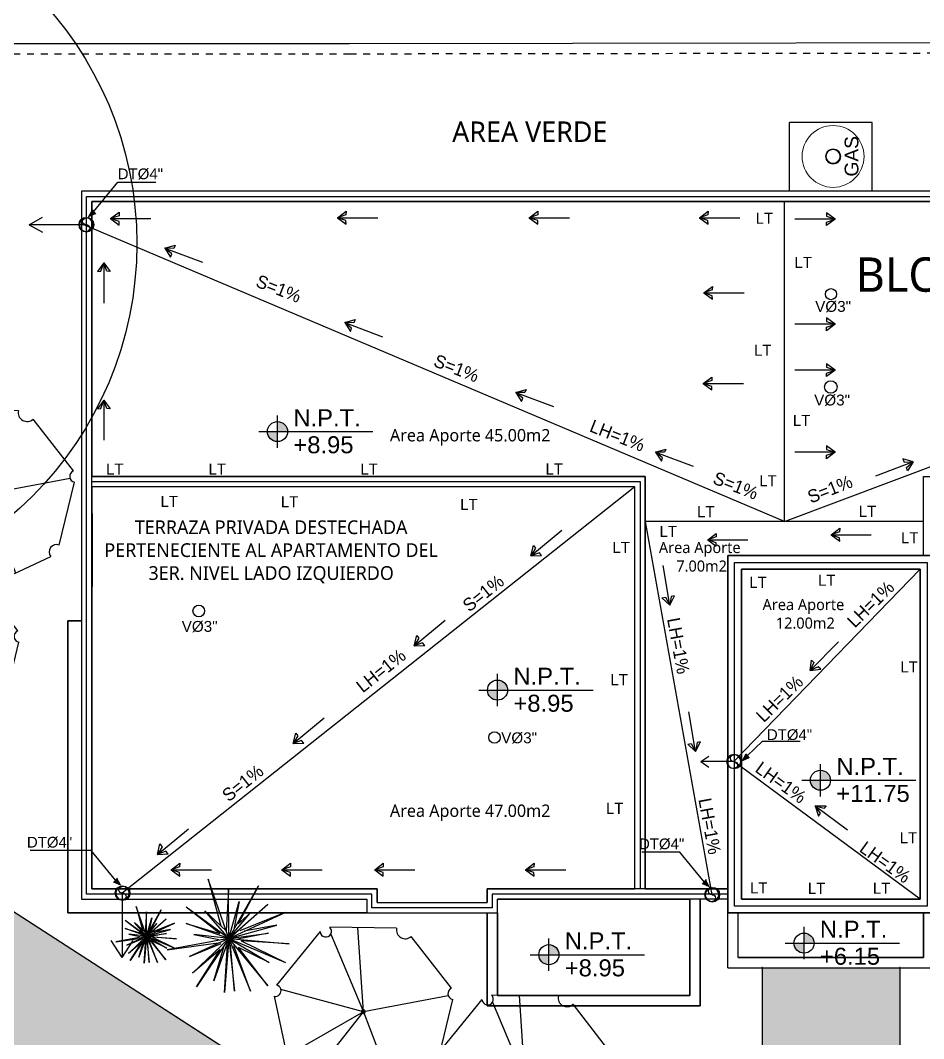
# Model space of a CAD drawing. Header units: feet. Extents: x 1019 to 2236, y -546 to 122.
# Drawn here: x 1074.38 to 1087.52, y -233.39 to -218.58 of the extents above; entities that cross this region are included whole.
import ezdxf

# ---------------------------------------------------------------- set-up
doc = ezdxf.new("R2010")
doc.units = ezdxf.units.FT
doc.header["$LTSCALE"] = 0.05
doc.header["$MEASUREMENT"] = 0
doc.linetypes.add('DASHDOT', pattern=[25.4, 12.7, -6.35, 0, -6.35])
for name, color, linetype, lineweight in [('A-GENM', 8, 'Continuous', 9), ('A-WALL', 7, 'Continuous', 25), ('arq-pisos', 251, 'Continuous', 5), ('FURN', 8, 'Continuous', 9), ('MB', 8, 'Continuous', 20), ('None', 7, 'Continuous', 5)]:
    doc.layers.add(name, color=color, linetype=linetype, lineweight=lineweight)
for name, color, linetype in [('AGUASNEGRAS', 4, 'Continuous'), ('ANNDTTEXT', 2, 'Continuous'), ('DIM', 10, 'Continuous'), ('ELEV-2PL', 31, 'Continuous'), ('MVERDE', 3, 'Continuous'), ('PERT-VENT', 8, 'Continuous'), ('PISO', 8, 'Continuous'), ('PISOS', 7, 'Continuous'), ('SOLAR', 2, 'DASHDOT'), ('TEXTO', 2, 'Continuous'), ('TEXXT', 2, 'Continuous'), ('TXT', 2, 'Continuous')]:
    doc.layers.add(name, color=color, linetype=linetype)
doc.layers.add('PLANTS', color=7, linetype='Continuous', true_color=0x005716)
doc.styles.add('ads', font='trebuc.ttf', dxfattribs={"height": 0.14})
doc.styles.add('DAMIAN', font='arial.ttf', dxfattribs={"height": 0.12})
doc.styles.add('ROMAND', font='arial.ttf')
doc.styles.get("Standard").update_dxf_attribs({"font": 'arial.ttf'})

# ---------------------------------------------------------------- blocks, each defined once
blk = doc.blocks.new('ARBOL4')
at = {"layer": 'PLANTS'}
for p, q in [((-0.215225, 0.439234), (-0.445698, 0.173788)), ((0.18998, 0.442934), (-0.157772, 0.457476)), ((-0.172006, 0.430212), (0, 0)), ((0.465439, 0.126688), (0.258534, 0.409628)), ((0, 0), (0.381619, 0.241316)), ((-0.474293, 0.087687), (-0.409359, -0.263952)), ((0.392021, -0.274733), (0.48214, 0.055782)), ((0, 0), (-0.436626, -0.116299)), ((-0.37373, -0.251589), (0, 0)), ((0, 0), (-0.030926, -0.456175)), ((0.410256, -0.207857), (0, 0)), ((0, 0), (0.311329, -0.356352)), ((-0.375843, -0.309965), (-0.049034, -0.484529)), ((0.011921, -0.485418), (0.345337, -0.341692))]:
    blk.add_line(p, q, dxfattribs=at)
for centre, radius, start, end in [((-0.189074, 0.45647), 0.031319, 213.386078, 1.840691), ((0.228399, 0.434803), 0.03927, 168.050674, 320.127319), ((-0.47347, 0.135212), 0.047533, 269.007996, 54.248581), ((0.474388, 0.091377), 0.036427, 104.220505, 282.287354), ((0, 0), 0.01, 0, 180), ((0, 0), 0.01, 180, 0), ((-0.383672, -0.280455), 0.030531, 284.858551, 147.280869), ((0.371318, -0.310052), 0.04094, 59.622765, 230.608597), ((-0.018543, -0.484042), 0.030495, 357.413361, 180.915833)]:
    blk.add_arc(centre, radius, start, end, dxfattribs=at)
blk = doc.blocks.new('T36')
at = {"color": 86, "linetype": 'Continuous'}
for p, q in [((-0.0034, -0.0094), (-0.0541, 0.4721)), ((-0.0541, 0.4721), (-0.0034, 0.092)), ((-0.0034, -0.0094), (0.0979, 0.4721)), ((-0.0034, 0.092), (0.0979, 0.4721)), ((-0.0034, -0.0094), (-0.2936, 0.3918)), ((-0.2936, 0.3918), (-0.0795, 0.0666)), ((-0.0034, -0.0094), (-0.1808, 0.3454)), ((-0.1808, 0.3454), (-0.083, 0.1007)), ((-0.0034, -0.0094), (0.3071, 0.3693)), ((-0.0034, -0.0094), (0.1233, 0.3454)), ((0.3071, 0.3693), (0.0526, 0.0804)), ((0.1233, 0.3454), (0.0526, 0.0804)), ((-0.0034, -0.0094), (-0.3329, 0.244)), ((-0.3329, 0.244), (-0.0288, 0.0159)), ((-0.0034, -0.0094), (-0.1048, 0.2947)), ((-0.1048, 0.2947), (-0.0107, 0.0594)), ((-0.0034, -0.0094), (0.3767, 0.244)), ((0.3767, 0.244), (0.0473, 0.0413)), ((-0.0034, -0.0094), (-0.4596, 0.1426)), ((-0.4596, 0.1426), (-0.1302, 0.0413)), ((-0.0034, -0.0094), (-0.2315, 0.1173)), ((-0.2315, 0.1173), (-0.1302, 0.0413)), ((-0.0034, -0.0094), (0.4021, 0.1173)), ((0.4021, 0.1173), (0.0473, 0.0159)), ((-0.0034, -0.0094), (-0.3076, 0.0159)), ((-0.3076, 0.0159), (-0.0795, 0.0159)), ((-0.0034, -0.0094), (0.4274, 0.0413)), ((0.4274, 0.0413), (0.0473, -0.0094)), ((-0.0034, -0.0094), (-0.4343, -0.2629)), ((-0.0034, -0.0094), (-0.3836, -0.0854)), ((-0.3836, -0.0854), (-0.0585, -0.0418)), ((-0.0034, -0.0094), (-0.1808, -0.3896)), ((-0.0034, -0.0094), (-0.1808, -0.2375)), ((-0.1808, -0.2375), (-0.0585, -0.0418)), ((-0.0034, -0.0094), (-0.0541, -0.3642)), ((-0.0034, -0.0094), (0.1832, -0.4725)), ((-0.0034, -0.0094), (0.4274, -0.1868)), ((-0.0034, -0.0094), (0.0219, -0.2882)), ((-0.0034, -0.0094), (0.3514, -0.0601)), ((-0.0034, -0.0094), (0.1993, -0.2882)), ((-0.0034, -0.0094), (0.326, -0.2375)), ((0.1993, -0.2882), (0.0473, -0.0601)), ((0.3514, -0.0601), (0.0726, -0.0348)), ((0.4274, -0.1868), (0.0979, -0.0601)), ((0.0979, -0.0601), (0.326, -0.2375)), ((-0.4343, -0.2629), (-0.0887, -0.0901)), ((-0.0288, -0.0854), (-0.1808, -0.3896)), ((-0.0541, -0.3642), (-0.0288, -0.0854)), ((0.0219, -0.2882), (0.0219, -0.0854)), ((0.1832, -0.4725), (0.0473, -0.0854))]:
    blk.add_line(p, q, dxfattribs=at)
blk = doc.blocks.new('Arbol222')
at = {"layer": 'PLANTS', "lineweight": 15, "xscale": 1.5, "yscale": 1.5, "zscale": 1.5}
blk.add_blockref('T36', (0.005, 0.014), dxfattribs=at)
blk = doc.blocks.new('A$C7FF54E45')
at = {"layer": 'SOLAR', "linetype": 'Continuous', "ltscale": 0.15}
blk.add_lwpolyline([(66.124, 33.191), (34.853, 30.693), (7.642, 28.496), (3.32, 28.119), (3.338, 28.271), (7.63, 28.645), (34.841, 30.843), (66.26, 33.352), (68.078, 13.246), (60.53, 11.749), (47.102, 9.086), (34.373, 6.546), (24.073, 4.557), (22.007, 4.131), (9.481, 1.696), (-0.018, -0.156), (0, 0)], dxfattribs=at)
at = {"layer": 'SOLAR', "ltscale": 0.03}
blk.add_lwpolyline([(3.342, 28.196), (7.636, 28.57), (34.847, 30.768), (66.118, 33.265), (67.917, 13.367), (60.501, 11.896), (47.073, 9.233), (34.344, 6.693), (24.044, 4.704), (21.978, 4.278), (9.452, 1.843), (0, 0), (3.328, 28.184)], dxfattribs=at)
blk = doc.blocks.new('A$C1C7A76FF')
at = {"layer": 'FURN'}
for radius in [0.45, 0.11, 0.1]:
    blk.add_circle((0.45, 0.45), radius, dxfattribs=at)
blk = doc.blocks.new('A$C04841795')
at = {"ltscale": 45}
h = blk.add_hatch(color=256, dxfattribs=at)
h.dxf.hatch_style = 1
h.paths.add_polyline_path([(0.1788, 0.2494), (0.1788, 0.1538), (0.2744, 0.1538, 0.414214)])
h.paths.add_polyline_path([(0.1788, 0.1538), (0.0832, 0.1538, 0.414214), (0.1788, 0.0582)])
at = {"layer": 'TXT', "ltscale": 45}
for p, q in [((0.1788, 0), (0.1788, 0.3075)), ((0, 0.1538), (1.0873, 0.1538))]:
    blk.add_line(p, q, dxfattribs=at)
blk.add_circle((0.1788, 0.1538), 0.0956, dxfattribs=at)
blk = doc.blocks.new('A$C206B62E9')
at = {"color": 2}
blk.add_circle((0.125, 0.125), 0.125, dxfattribs=at)
for centre, start, end in [((0.063, 0.129), 356.4536, 176.4536), ((0.187, 0.121), 176.4536, 356.4536)]:
    blk.add_arc(centre, 0.0625, start, end, dxfattribs=at)

msp = doc.modelspace()

# ---------------------------------------------------------------- hatches: boundary and pattern name
at = {"layer": 'arq-pisos'}
h = msp.add_hatch(dxfattribs=at)
h.set_pattern_fill('AR-HBONE', color=256, scale=0.06, angle=90)
h.set_pattern_definition([(135, (856.79267, 77.64975), (-0.33941125, 5e-17), [0.72, -0.24]), (225, (856.62297, 77.81946), (-0.33941125, 5e-17), [0.72, -0.24])])
edge = h.paths.add_edge_path()
edge.add_line((1080.467, -237.046), (1087.644, -237.036))
edge.add_line((1087.644, -237.036), (1087.644, -237.035))
edge.add_line((1087.644, -237.035), (1096.14, -237.024))
edge.add_line((1096.14, -237.024), (1096.327, -238.168))
edge.add_arc((1097.314, -238.007), 1, 189.2909, 252.057)
edge.add_line((1097.006, -238.958), (1116.044, -245.123))
edge.add_line((1116.044, -245.123), (1116.352, -244.171))
edge.add_line((1116.352, -244.171), (1097.89, -238.193))
edge.add_line((1097.89, -238.193), (1102.974, -222.496))
edge.add_line((1102.974, -222.496), (1107.543, -223.975))
edge.add_line((1107.543, -223.975), (1109.073, -219.215))
edge.add_line((1109.073, -219.215), (1108.705, -219.096))
edge.add_line((1108.705, -219.096), (1108.219, -219.094))
edge.add_line((1108.219, -219.094), (1106.986, -222.901))
edge.add_line((1106.986, -222.901), (1102.289, -221.381))
edge.add_line((1102.289, -221.381), (1097.934, -234.83))
edge.add_arc((1096.983, -234.522), 1, 270.0737, 342.057, ccw=False)
edge.add_line((1096.984, -235.522), (1087.178, -235.534))
edge.add_line((1087.178, -235.534), (1087.178, -232.365))
edge.add_line((1087.178, -232.365), (1085.174, -232.367))
edge.add_line((1085.174, -232.367), (1085.178, -235.538))
edge.add_line((1085.178, -235.538), (1080.465, -235.544))
edge.add_line((1080.465, -235.544), (1070.904, -229.366))
edge.add_line((1070.904, -229.366), (1070.673, -231.353))
edge.add_line((1070.673, -231.353), (1079.234, -236.885))
edge.add_arc((1079.777, -236.045), 1, 237.1316, 270.0737)
edge.add_line((1079.778, -237.045), (1080.467, -237.046))
at = {"layer": 'TEXTO'}
for points in [[(1075.359, -221.449), (1075.477, -221.397), (1075.42, -221.332)], [(1075.359, -221.449), (1075.477, -221.397), (1075.42, -221.332)], [(1084.867, -229.366), (1084.985, -229.314), (1084.928, -229.249)], [(1084.867, -229.366), (1084.985, -229.314), (1084.928, -229.249)], [(1075.854, -231.174), (1075.736, -231.123), (1075.793, -231.057)], [(1075.854, -231.174), (1075.736, -231.123), (1075.793, -231.057)], [(1084.417, -231.198), (1084.299, -231.146), (1084.356, -231.08)], [(1084.417, -231.198), (1084.299, -231.146), (1084.356, -231.08)]]:
    msp.add_hatch(color=2, dxfattribs=at).paths.add_polyline_path(points)

# ---------------------------------------------------------------- linework, layer by layer
at = {"layer": 'A-GENM', "extrusion": (7.74729e-15, 7.31823e-14, -1)}
msp.add_line((1070.904, -229.366), (1080.465, -235.544), dxfattribs=at)
at = {"layer": 'A-GENM'}
for p, q in [((1085.174, -232.351), (1085.178, -235.538)), ((1087.174, -232.351), (1087.178, -235.534))]:
    msp.add_line(p, q, dxfattribs=at)
at = {"layer": 'A-WALL', "lineweight": 35, "extrusion": (-2.36783e-12, 8.94772e-16, -1)}
for p, q in [((1084.671, -226.365), (1084.671, -231.565)), ((1084.671, -226.365), (1087.671, -226.365)), ((1084.871, -231.365), (1084.871, -226.565)), ((1084.871, -226.565), (1087.471, -226.565)), ((1087.471, -231.365), (1087.471, -226.565))]:
    msp.add_line(p, q, dxfattribs=at)
at = {"layer": 'A-WALL', "lineweight": 35}
for p, q in [((1084.871, -231.365), (1087.471, -231.365)), ((1087.671, -231.565), (1084.671, -231.565))]:
    msp.add_line(p, q, dxfattribs=at)
at = {"layer": 'AGUASNEGRAS', "ltscale": 3}
for centre, radius in [((1086.17, -223.912), 0.091), ((1076.978, -227.172), 0.0851), ((1081.278, -229.013), 0.0837)]:
    msp.add_circle(centre, radius, dxfattribs=at)
at = {"layer": 'ANNDTTEXT', "ltscale": 0.5}
for p, q in [((1075.695, -221.463), (1075.82, -221.37)), ((1075.818, -221.421), (1075.695, -221.463)), ((1075.695, -221.463), (1076.28, -221.463)), ((1075.695, -221.463), (1075.82, -221.557)), ((1075.818, -221.506), (1075.695, -221.463)), ((1075.82, -221.37), (1075.818, -221.421)), ((1078.995, -221.449), (1079.12, -221.356)), ((1079.118, -221.406), (1078.995, -221.449)), ((1078.995, -221.449), (1079.58, -221.449)), ((1078.995, -221.449), (1079.12, -221.542)), ((1079.118, -221.492), (1078.995, -221.449)), ((1079.12, -221.356), (1079.118, -221.406)), ((1079.12, -221.542), (1079.118, -221.492)), ((1081.784, -221.449), (1081.909, -221.356)), ((1081.908, -221.406), (1081.784, -221.449)), ((1081.784, -221.449), (1082.369, -221.449)), ((1081.784, -221.449), (1081.909, -221.542)), ((1081.908, -221.492), (1081.784, -221.449)), ((1081.909, -221.356), (1081.908, -221.406)), ((1081.909, -221.542), (1081.908, -221.492)), ((1084.26, -221.449), (1084.385, -221.356)), ((1084.383, -221.406), (1084.26, -221.449)), ((1084.26, -221.449), (1084.845, -221.449)), ((1084.26, -221.449), (1084.385, -221.542)), ((1084.383, -221.492), (1084.26, -221.449)), ((1084.385, -221.356), (1084.383, -221.406)), ((1084.385, -221.542), (1084.383, -221.492)), ((1086.232, -221.472), (1085.647, -221.472)), ((1086.232, -221.472), (1086.107, -221.379)), ((1086.107, -221.379), (1086.108, -221.429)), ((1086.232, -221.472), (1086.107, -221.565)), ((1086.108, -221.429), (1086.232, -221.472)), ((1086.109, -221.515), (1086.232, -221.472)), ((1075.82, -221.557), (1075.818, -221.506)), ((1086.107, -221.565), (1086.109, -221.515)), ((1076.484, -221.892), (1076.633, -221.849)), ((1076.484, -221.892), (1077.031, -222.098)), ((1076.614, -221.896), (1076.484, -221.892)), ((1076.484, -221.892), (1076.568, -222.023)), ((1076.584, -221.976), (1076.484, -221.892)), ((1076.633, -221.849), (1076.614, -221.896)), ((1076.568, -222.023), (1076.584, -221.976)), ((1075.597, -222.106), (1075.504, -222.231)), ((1075.504, -222.231), (1075.554, -222.229)), ((1075.554, -222.229), (1075.597, -222.106)), ((1075.597, -222.106), (1075.597, -222.691)), ((1075.597, -222.106), (1075.69, -222.231)), ((1075.64, -222.229), (1075.597, -222.106)), ((1075.69, -222.231), (1075.64, -222.229)), ((1079.101, -222.975), (1079.251, -222.932)), ((1079.101, -222.975), (1079.649, -223.181)), ((1079.231, -222.979), (1079.101, -222.975)), ((1079.101, -222.975), (1079.185, -223.106)), ((1079.201, -223.059), (1079.101, -222.975)), ((1079.251, -222.932), (1079.231, -222.979)), ((1086.232, -223), (1086.107, -222.907)), ((1086.107, -222.907), (1086.108, -222.958)), ((1086.108, -222.958), (1086.232, -223)), ((1079.185, -223.106), (1079.201, -223.059)), ((1086.232, -223), (1085.647, -223)), ((1086.232, -223), (1086.107, -223.094)), ((1086.107, -223.094), (1086.109, -223.043)), ((1086.109, -223.043), (1086.232, -223)), ((1086.232, -223.667), (1086.107, -223.574)), ((1086.107, -223.574), (1086.108, -223.625)), ((1086.232, -223.667), (1085.647, -223.667)), ((1086.232, -223.667), (1086.107, -223.761)), ((1086.107, -223.761), (1086.109, -223.71)), ((1086.108, -223.625), (1086.232, -223.667)), ((1086.109, -223.71), (1086.232, -223.667)), ((1084.315, -223.861), (1084.44, -223.768)), ((1084.438, -223.819), (1084.315, -223.861)), ((1084.315, -223.861), (1084.9, -223.861)), ((1084.315, -223.861), (1084.44, -223.955)), ((1084.438, -223.904), (1084.315, -223.861)), ((1084.44, -223.768), (1084.438, -223.819)), ((1081.59, -223.991), (1081.74, -223.948)), ((1081.59, -223.991), (1082.138, -224.197)), ((1081.72, -223.995), (1081.59, -223.991)), ((1081.59, -223.991), (1081.674, -224.122)), ((1081.69, -224.075), (1081.59, -223.991)), ((1081.74, -223.948), (1081.72, -223.995)), ((1084.44, -223.955), (1084.438, -223.904)), ((1075.597, -224.103), (1075.504, -224.228)), ((1075.554, -224.226), (1075.597, -224.103)), ((1075.597, -224.103), (1075.597, -224.688)), ((1075.597, -224.103), (1075.69, -224.228)), ((1075.64, -224.226), (1075.597, -224.103)), ((1081.674, -224.122), (1081.69, -224.075)), ((1075.504, -224.228), (1075.554, -224.226)), ((1075.69, -224.228), (1075.64, -224.226)), ((1083.622, -224.859), (1083.771, -224.816)), ((1083.622, -224.859), (1084.169, -225.065)), ((1083.752, -224.862), (1083.622, -224.859)), ((1083.622, -224.859), (1083.706, -224.99)), ((1083.722, -224.942), (1083.622, -224.859)), ((1083.771, -224.816), (1083.752, -224.862)), ((1086.232, -224.863), (1085.647, -224.863)), ((1086.232, -224.863), (1086.107, -224.77)), ((1086.107, -224.77), (1086.108, -224.821)), ((1086.232, -224.863), (1086.107, -224.956)), ((1086.107, -224.956), (1086.109, -224.906)), ((1086.108, -224.821), (1086.232, -224.863)), ((1086.109, -224.906), (1086.232, -224.863)), ((1083.706, -224.99), (1083.722, -224.942)), ((1087.37, -225.002), (1086.822, -225.208)), ((1087.37, -225.002), (1087.22, -224.959)), ((1087.22, -224.959), (1087.239, -225.005)), ((1087.239, -225.005), (1087.37, -225.002)), ((1087.27, -225.085), (1087.37, -225.002)), ((1087.37, -225.002), (1087.286, -225.133)), ((1087.286, -225.133), (1087.27, -225.085)), ((1083.471, -225.868), (1084.44, -231.301)), ((1081.809, -226.37), (1082.26, -225.998)), ((1084.38, -226.138), (1084.505, -226.045)), ((1084.505, -226.045), (1084.503, -226.095)), ((1086.175, -226.062), (1086.3, -225.969)), ((1086.299, -226.02), (1086.175, -226.062)), ((1086.175, -226.062), (1086.76, -226.062)), ((1086.175, -226.062), (1086.3, -226.155)), ((1086.298, -226.105), (1086.175, -226.062)), ((1086.3, -225.969), (1086.299, -226.02)), ((1081.809, -226.37), (1081.846, -226.219)), ((1081.846, -226.219), (1081.877, -226.259)), ((1084.503, -226.095), (1084.38, -226.138)), ((1084.38, -226.138), (1084.965, -226.138)), ((1084.38, -226.138), (1084.505, -226.231)), ((1084.503, -226.181), (1084.38, -226.138)), ((1084.505, -226.231), (1084.503, -226.181)), ((1086.3, -226.155), (1086.298, -226.105)), ((1081.877, -226.259), (1081.809, -226.37)), ((1081.931, -226.325), (1081.809, -226.37)), ((1081.809, -226.37), (1081.964, -226.363)), ((1081.964, -226.363), (1081.931, -226.325)), ((1083.827, -227.088), (1083.731, -226.511)), ((1087.471, -226.565), (1084.759, -229.362)), ((1083.714, -226.98), (1083.764, -226.973)), ((1083.827, -227.088), (1083.714, -226.98)), ((1083.764, -226.973), (1083.827, -227.088)), ((1083.827, -227.088), (1083.898, -226.949)), ((1083.849, -226.959), (1083.827, -227.088)), ((1083.898, -226.949), (1083.849, -226.959)), ((1080.111, -227.679), (1080.563, -227.307)), ((1080.111, -227.679), (1080.149, -227.528)), ((1080.179, -227.568), (1080.111, -227.679)), ((1080.149, -227.528), (1080.179, -227.568)), ((1080.234, -227.634), (1080.111, -227.679)), ((1080.111, -227.679), (1080.267, -227.672)), ((1080.267, -227.672), (1080.234, -227.634)), ((1085.87, -228.039), (1086.281, -227.623)), ((1085.87, -228.039), (1085.892, -227.885)), ((1085.926, -227.922), (1085.87, -228.039)), ((1085.987, -227.982), (1085.87, -228.039)), ((1085.87, -228.039), (1086.024, -228.016)), ((1085.892, -227.885), (1085.926, -227.922)), ((1086.024, -228.016), (1085.987, -227.982)), ((1078.352, -229.1), (1078.803, -228.728)), ((1084.203, -229.215), (1084.107, -228.638)), ((1078.352, -229.1), (1078.389, -228.949)), ((1078.42, -228.989), (1078.352, -229.1)), ((1078.474, -229.055), (1078.352, -229.1)), ((1078.389, -228.949), (1078.42, -228.989)), ((1078.507, -229.093), (1078.474, -229.055)), ((1078.352, -229.1), (1078.507, -229.093)), ((1084.091, -229.108), (1084.141, -229.101)), ((1084.203, -229.215), (1084.091, -229.108)), ((1084.141, -229.101), (1084.203, -229.215)), ((1084.203, -229.215), (1084.274, -229.077)), ((1084.225, -229.087), (1084.203, -229.215)), ((1084.274, -229.077), (1084.225, -229.087)), ((1084.278, -229.362), (1084.394, -229.282)), ((1084.759, -229.362), (1084.278, -229.362)), ((1084.278, -229.362), (1084.394, -229.443)), ((1087.471, -231.365), (1084.759, -229.362)), ((1085.945, -230.005), (1086.415, -230.355)), ((1085.945, -230.005), (1085.99, -230.155)), ((1086.019, -230.113), (1085.945, -230.005)), ((1085.945, -230.005), (1086.101, -230.005)), ((1086.07, -230.044), (1085.945, -230.005)), ((1086.101, -230.005), (1086.07, -230.044)), ((1085.99, -230.155), (1086.019, -230.113)), ((1076.376, -230.713), (1076.827, -230.341)), ((1076.376, -230.713), (1076.413, -230.562)), ((1076.444, -230.602), (1076.376, -230.713)), ((1076.498, -230.668), (1076.376, -230.713)), ((1076.413, -230.562), (1076.444, -230.602)), ((1076.531, -230.705), (1076.498, -230.668)), ((1076.376, -230.713), (1076.531, -230.705)), ((1076.576, -230.936), (1076.7, -230.843)), ((1076.699, -230.893), (1076.576, -230.936)), ((1076.576, -230.936), (1077.161, -230.936)), ((1076.576, -230.936), (1076.7, -231.029)), ((1076.699, -230.979), (1076.576, -230.936)), ((1076.7, -230.843), (1076.699, -230.893)), ((1076.7, -231.029), (1076.699, -230.979)), ((1078.187, -230.936), (1078.312, -230.843)), ((1078.311, -230.893), (1078.187, -230.936)), ((1078.187, -230.936), (1078.772, -230.936)), ((1078.187, -230.936), (1078.312, -231.029)), ((1078.31, -230.979), (1078.187, -230.936)), ((1078.312, -231.029), (1078.31, -230.979)), ((1078.312, -230.843), (1078.311, -230.893)), ((1079.536, -230.936), (1079.661, -230.843)), ((1079.659, -230.893), (1079.536, -230.936)), ((1079.536, -230.936), (1080.121, -230.936)), ((1079.536, -230.936), (1079.66, -231.029)), ((1079.659, -230.979), (1079.536, -230.936)), ((1079.661, -230.843), (1079.659, -230.893)), ((1079.66, -231.029), (1079.659, -230.979)), ((1081.73, -230.936), (1081.855, -230.843)), ((1081.853, -230.893), (1081.73, -230.936)), ((1081.73, -230.936), (1082.315, -230.936)), ((1081.73, -230.936), (1081.855, -231.029)), ((1081.853, -230.979), (1081.73, -230.936)), ((1081.855, -230.843), (1081.853, -230.893)), ((1081.855, -231.029), (1081.853, -230.979))]:
    msp.add_line(p, q, dxfattribs=at)
for centre in [(1075.343, -221.552), (1075.343, -221.552), (1084.765, -229.362), (1084.765, -229.362), (1075.87, -231.277), (1075.87, -231.277), (1084.446, -231.301), (1084.446, -231.301)]:
    msp.add_circle(centre, 0.107, dxfattribs=at)
at = {"layer": 'DIM', "ltscale": 3}
msp.add_lwpolyline([(1084.771, -226.465), (1087.571, -226.465), (1087.571, -231.465), (1084.771, -231.465)], close=True, dxfattribs=at)
at = {"layer": 'DIM'}
msp.add_lwpolyline([(1097.934, -234.83, -0.324839), (1096.984, -235.522), (1087.178, -235.534), (1087.178, -232.365), (1085.174, -232.367), (1085.178, -235.538), (1080.465, -235.544), (1070.904, -229.366), (1070.673, -231.353), (1079.234, -236.885, 0.144735), (1079.778, -237.045), (1080.467, -237.046), (1080.472, -240.746), (1087.649, -240.736), (1087.644, -237.035), (1096.14, -237.024), (1096.327, -238.168, 0.280928), (1097.006, -238.958), (1116.044, -245.123)], format="xyb", dxfattribs=at)
at = {"layer": 'ELEV-2PL', "ltscale": 3}
for points in [[(1087.471, -226.565), (1084.871, -226.565), (1084.871, -231.365), (1087.471, -231.365)], [(1081.321, -231.365), (1084.121, -231.365), (1084.121, -232.765), (1081.321, -232.765)], [(1084.821, -231.565), (1087.521, -231.565), (1087.521, -232.215), (1084.821, -232.215)]]:
    msp.add_lwpolyline(points, close=True, dxfattribs=at)
at = {"layer": 'MB', "lineweight": 35}
for p, q in [((1075.071, -227.315), (1075.071, -231.565)), ((1075.271, -227.315), (1075.071, -227.315)), ((1084.121, -231.365), (1084.121, -232.765)), ((1084.271, -231.365), (1084.271, -232.915)), ((1079.421, -231.565), (1075.071, -231.565)), ((1081.171, -231.565), (1081.171, -232.915)), ((1081.321, -231.565), (1081.321, -232.765)), ((1081.321, -232.765), (1084.121, -232.765)), ((1081.171, -232.915), (1084.271, -232.915))]:
    msp.add_line(p, q, dxfattribs=at)
at = {"layer": 'MVERDE', "extrusion": (-2.36783e-12, 8.94772e-16, -1)}
for p, q in [((1097.071, -221.065), (1075.271, -221.065)), ((1075.271, -221.065), (1075.271, -231.365)), ((1075.421, -221.215), (1096.921, -221.215)), ((1075.421, -231.215), (1075.421, -221.215)), ((1079.571, -231.215), (1075.421, -231.215)), ((1079.571, -231.415), (1079.571, -231.215)), ((1081.171, -231.215), (1081.171, -231.415)), ((1084.671, -231.215), (1081.171, -231.215)), ((1075.271, -231.365), (1079.421, -231.365)), ((1079.421, -231.365), (1079.421, -231.565)), ((1079.571, -231.415), (1081.171, -231.415)), ((1081.321, -231.565), (1081.321, -231.365)), ((1084.671, -231.365), (1081.321, -231.365)), ((1079.421, -231.565), (1081.321, -231.565))]:
    msp.add_line(p, q, dxfattribs=at)
at = {"layer": 'MVERDE', "extrusion": (2.36783e-12, 8.94772e-16, -1)}
for p, q in [((1083.471, -225.215), (1075.421, -225.215)), ((1083.321, -225.365), (1075.421, -225.365))]:
    msp.add_line(p, q, dxfattribs=at)
at = {"layer": 'MVERDE'}
for p, q in [((1083.471, -231.215), (1083.471, -225.215)), ((1087.521, -226.365), (1087.521, -225.215)), ((1083.321, -231.215), (1083.321, -225.365))]:
    msp.add_line(p, q, dxfattribs=at)
at = {"layer": 'PISO', "extrusion": (-2.36783e-12, 8.94772e-16, -1)}
for p, q in [((1084.671, -232.365), (1084.671, -231.565)), ((1084.821, -232.215), (1084.821, -231.565)), ((1087.521, -232.215), (1087.521, -231.565)), ((1084.821, -232.215), (1087.521, -232.215)), ((1084.671, -232.365), (1087.671, -232.365))]:
    msp.add_line(p, q, dxfattribs=at)
at = {"layer": 'PISOS'}
for p, q in [((1085.571, -221.065), (1085.571, -220.065)), ((1086.771, -220.065), (1085.571, -220.065)), ((1086.771, -221.065), (1086.771, -220.065))]:
    msp.add_line(p, q, dxfattribs=at)
at = {"layer": 'TEXTO', "color": 2}
for p, q in [((1075.448, -221.364), (1075.802, -220.934)), ((1075.448, -221.364), (1075.802, -220.934)), ((1075.802, -220.934), (1076.353, -220.934)), ((1075.802, -220.934), (1076.353, -220.934)), ((1075.42, -221.332), (1075.477, -221.397)), ((1075.42, -221.332), (1075.477, -221.397)), ((1074.512, -221.552), (1074.703, -221.444)), ((1075.337, -221.552), (1074.512, -221.552)), ((1074.512, -221.552), (1074.703, -221.66)), ((1087.521, -225.868), (1083.471, -225.868)), ((1084.956, -229.281), (1085.175, -229.067)), ((1085.175, -229.067), (1085.727, -229.067)), ((1085.175, -229.067), (1085.727, -229.067)), ((1084.928, -229.249), (1084.985, -229.314)), ((1084.928, -229.249), (1084.985, -229.314)), ((1075.411, -230.659), (1074.524, -230.659)), ((1075.764, -231.089), (1075.411, -230.659)), ((1075.764, -231.089), (1075.411, -230.659)), ((1083.974, -230.683), (1083.423, -230.683)), ((1083.974, -230.683), (1083.423, -230.683)), ((1084.328, -231.112), (1083.974, -230.683)), ((1075.793, -231.057), (1075.736, -231.123)), ((1075.793, -231.057), (1075.736, -231.123)), ((1084.356, -231.08), (1084.299, -231.146)), ((1084.356, -231.08), (1084.299, -231.146)), ((1075.864, -231.277), (1075.864, -232.213)), ((1075.864, -232.213), (1075.705, -231.964)), ((1075.864, -232.213), (1076.023, -231.964))]:
    msp.add_line(p, q, dxfattribs=at)

# ---------------------------------------------------------------- block references
at = {"ltscale": 45, "xscale": 1.5288, "yscale": 1.5288, "zscale": 1.5288}
for p in [(1077.849, -224.797), (1077.849, -224.797), (1081.05, -228.558), (1081.05, -228.558), (1085.747, -229.87), (1085.747, -229.87), (1085.508, -232.24), (1085.508, -232.24), (1081.797, -232.408), (1081.797, -232.408)]:
    msp.add_blockref('A$C04841795', p, dxfattribs=at)
at = {"layer": 'DIM', "rotation": 90}
msp.add_blockref('A$C1C7A76FF', (1086.654, -221.008), dxfattribs=at)
at = {"layer": 'None', "lineweight": 15}
for name, p, xscale, yscale, zscale, rotation in [('ARBOL4', (1073.87, -225.475), 2.714450404586388, 2.714450404586388, 2.714450404586388, 258.7903459937169), ('ARBOL4', (1073.061, -227.803), 2.714450404586388, 2.714450404586388, 2.714450404586388, 258.7903459937169), ('Arbol222', (1077.413, -231.935), 1.215642893999417, 1.215642893999417, 1.215642893999417, 258.7903459937172), ('Arbol222', (1076.216, -231.902), 0.6078214469997083, 0.6078214469997083, 0.6078214469997083, 258.7903459937172), ('ARBOL4', (1079.371, -233.002), 2.714450404586388, 2.714450404586388, 2.714450404586388, 258.7903459937169), ('ARBOL4', (1081.724, -233.99), 2.714450404586388, 2.714450404586388, 2.714450404586388, 258.7903459937169)]:
    msp.add_blockref(name, p, dxfattribs=dict(at, xscale=xscale, yscale=yscale, zscale=zscale, rotation=rotation))
at = {"layer": 'PISO', "rotation": 168.7903459937098}
msp.add_blockref('A$C7FF54E45', (1127.14, -219.158), dxfattribs=at)
at = {"layer": 'TEXTO', "color": 2, "xscale": -0.7874921249995168, "yscale": 0.7874921249995168, "zscale": 0.7874921249995168, "rotation": 269.9999999999804}
for p in [(1075.241, -221.65), (1075.241, -221.65), (1084.663, -229.461), (1084.663, -229.461), (1075.769, -231.376), (1075.769, -231.376), (1084.344, -231.399), (1084.344, -231.399)]:
    msp.add_blockref('A$C206B62E9', p, dxfattribs=at)

# ---------------------------------------------------------------- texts
at = {"layer": 'PERT-VENT', "color": 2, "char_height": 0.162}
for insert, attachment_point, rotation in [((1085.331, -221.457), 6, 360), ((1085.308, -223.377), 6, 360), ((1085.872, -224.399), 6, 360), ((1075.631, -225.108), 4, 0), ((1077.12, -225.108), 4, 0), ((1079.328, -225.108), 4, 0), ((1082.022, -225.105), 4, 0), ((1085.383, -225.278), 6, 360), ((1076.422, -225.578), 4, 0), ((1078.172, -225.583), 4, 0), ((1080.781, -225.622), 4, 0), ((1084.227, -225.727), 4, 0), ((1086.578, -225.722), 4, 0), ((1083.68, -226.014), 4, 0), ((1087.192, -226.106), 4, 0), ((1082.995, -226.248), 4, 0), ((1084.986, -226.755), 4, 0), ((1085.985, -226.724), 4, 0), ((1087.183, -227.985), 4, 0), ((1082.966, -228.172), 4, 0), ((1082.901, -230.044), 4, 0), ((1087.174, -230.472), 4, 0), ((1084.997, -231.201), 4, 0), ((1085.838, -231.208), 4, 0), ((1086.783, -231.205), 4, 0)]:
    msp.add_mtext('\\fSchadow Lt BT|b0|i0|c0|p18;LT', dxfattribs=dict(at, insert=insert, attachment_point=attachment_point, rotation=rotation))
at = {"layer": 'TEXXT', "style": 'DAMIAN'}
for s, insert, char_height, width, attachment_point in [(' DT%%C4"', (1075.738, -220.895), 0.156, 3.7752, 7), (' DT%%C4"', (1075.738, -220.895), 0.156, 3.7752, 7), ('{\\fArial|b0|i0|c238|p34;V%%C}3{\\fArial|b0|i0|c238|p34;"}', (1086.45, -224.023), 0.1584, 4.18176, 3), ('{\\fArial|b0|i0|c238|p34;V%%C}3{\\fArial|b0|i0|c238|p34;"}', (1077.251, -227.317), 0.1584, 4.18176, 3), (' DT%%C4"', (1085.18, -229.055), 0.156, 3.7752, 7), ('{\\fArial|b0|i0|c238|p34;V%%C}3{\\fArial|b0|i0|c238|p34;"}', (1081.898, -228.938), 0.1584, 4.18176, 3), (' DT%%C4"', (1075.136, -230.62), 0.156, 3.7752, 9), (' DT%%C4"', (1084.039, -230.644), 0.156, 3.7752, 9), (' DT%%C4"', (1084.039, -230.644), 0.156, 3.7752, 9)]:
    msp.add_mtext(s, dxfattribs=dict(at, insert=insert, char_height=char_height, width=width, attachment_point=attachment_point))
at = {"layer": 'TXT', "ltscale": 45, "style": 'ROMAND'}
for s, p in [('N.P.T.', (1078.353, -224.484)), ('+8.95', (1078.353, -224.877)), ('N.P.T.', (1081.554, -228.245)), ('+8.95', (1081.554, -228.638)), ('N.P.T.', (1086.251, -229.557)), ('+11.75', (1086.251, -229.95)), ('N.P.T.', (1086.012, -231.926)), ('N.P.T.', (1082.301, -232.095)), ('+6.15', (1086.012, -232.319)), ('+8.95', (1082.301, -232.488))]:
    msp.add_text(s, height=0.2477, dxfattribs=at).set_placement(p)
at = {"layer": 'TXT', "style": 'ads'}
for s, insert, char_height, width, attachment_point, rotation in [('AREA VERDE', (1081.792, -220.049), 0.3, 2.688, 2, 0.0185), ('{\\fSchadow Lt BT|b0|i0|c0|p18;S=1%}', (1078.104, -222.572), 0.1872, 3.59424, 8, 338.5167), ('{\\fSchadow Lt BT|b0|i0|c0|p18;S=1%}', (1080.691, -223.73), 0.1872, 3.59424, 8, 338.5167), ('{\\fSchadow Lt BT|b0|i0|c0|p18;LH=1%}', (1083.032, -224.708), 0.1872, 3.59424, 8, 338.5167), ('{\\fSchadow Lt BT|b0|i0|c0|p18;S=1%}', (1084.752, -225.437), 0.1872, 3.59424, 8, 338.5167), ('{\\fSchadow Lt BT|b0|i0|c0|p18;S=1%}', (1086.194, -225.489), 0.1872, 3.59424, 8, 21.4833), ('{\\fSchadow Lt BT|b0|i0|c0|p18;S=1%}', (1081.176, -226.987), 0.1872, 3.59424, 8, 38.6273), ('{\\fSchadow Lt BT|b0|i0|c0|p18;LH=1%}', (1086.817, -227.141), 0.1872, 3.59424, 8, 44.4338), ('{\\fSchadow Lt BT|b0|i0|c0|p18;LH=1%}', (1083.861, -227.695), 0.1872, 3.59424, 8, 280.3531), ('{\\fSchadow Lt BT|b0|i0|c0|p18;LH=1%}', (1079.687, -228.115), 0.1872, 3.59424, 8, 38.6273), ('{\\fSchadow Lt BT|b0|i0|c0|p18;LH=1%}', (1085.492, -228.516), 0.1872, 3.59424, 8, 44.4338), ('{\\fSchadow Lt BT|b0|i0|c0|p18;S=1%}', (1077.677, -229.75), 0.1872, 3.59424, 8, 38.6273), ('{\\fSchadow Lt BT|b0|i0|c0|p18;LH=1%}', (1085.5, -229.591), 0.1872, 3.59424, 2, 324.2287), ('{\\fSchadow Lt BT|b0|i0|c0|p18;LH=1%}', (1084.317, -230.32), 0.1872, 3.59424, 8, 280.3531), ('{\\fSchadow Lt BT|b0|i0|c0|p18;LH=1%}', (1087.017, -230.751), 0.1872, 3.59424, 2, 324.2287)]:
    msp.add_mtext(s, dxfattribs=dict(at, insert=insert, char_height=char_height, width=width, attachment_point=attachment_point, rotation=rotation))
at = {"layer": 'TXT', "insert": (1086.372, -220.851), "char_height": 0.2, "attachment_point": 1, "rotation": 90}
msp.add_mtext_dynamic_manual_height_columns('GAS', width=0.99636, gutter_width=1, heights=[0], dxfattribs=at)
at = {"layer": 'TXT', "attachment_point": 2, "style": 'ads'}
for s, insert, char_height in [('Area Aporte 45.00m2', (1080.925, -224.524), 0.18), ('Area Aporte \\P 7.00m2', (1084.264, -226.167), 0.162), ('Area Aporte \\P 12.00m2', (1085.772, -226.997), 0.162), ('Area Aporte 47.00m2', (1080.925, -229.988), 0.18)]:
    msp.add_mtext_dynamic_manual_height_columns(s, width=2.28587, gutter_width=12.5, heights=[0], dxfattribs=dict(at, insert=insert, char_height=char_height))

# ---------------------------------------------------------------- next in the draw order: texts
at = {"layer": 'TXT', "attachment_point": 2, "style": 'ads', "bg_fill": 2}
for s, insert, char_height, width in [('{\\C0;BLOQUE B}', (1088.14, -222.027), 0.5, 12.07295), ('TERRAZA PRIVADA DESTECHADA\\PPERTENECIENTE AL APARTAMENTO DEL \\P3ER. NIVEL LADO IZQUIERDO', (1078.03, -225.853), 0.2, 4.9976)]:
    msp.add_mtext(s, dxfattribs=dict(at, insert=insert, char_height=char_height, width=width))

# ---------------------------------------------------------------- next in the draw order: linework, layer by layer
at = {"layer": 'AGUASNEGRAS', "ltscale": 3}
msp.add_circle((1086.173, -222.562), 0.0815, dxfattribs=at)
at = {"layer": 'ANNDTTEXT', "ltscale": 0.5}
for p, q in [((1084.323, -222.541), (1084.448, -222.448)), ((1084.446, -222.499), (1084.323, -222.541)), ((1084.448, -222.448), (1084.446, -222.499)), ((1084.323, -222.541), (1084.908, -222.541)), ((1084.323, -222.541), (1084.448, -222.634)), ((1084.446, -222.584), (1084.323, -222.541)), ((1084.448, -222.634), (1084.446, -222.584))]:
    msp.add_line(p, q, dxfattribs=at)
at = {"layer": 'DIM', "ltscale": 3}
for points in [[(1084.671, -231.29), (1081.246, -231.29), (1081.246, -231.49), (1079.496, -231.49), (1079.496, -231.29), (1075.346, -231.29), (1075.346, -221.14), (1096.996, -221.14), (1096.996, -231.29), (1092.846, -231.29), (1092.846, -231.49), (1091.096, -231.49), (1091.096, -231.29), (1087.671, -231.29)], [(1075.421, -225.29), (1083.396, -225.29), (1083.396, -231.215)]]:
    msp.add_lwpolyline(points, dxfattribs=at)
msp.add_circle((1070.876, -221.828), 5.2, dxfattribs=at)
at = {"layer": 'ELEV-2PL', "ltscale": 3}
for points in [[(1096.921, -221.215), (1075.421, -221.215), (1075.421, -225.215), (1083.471, -225.215), (1083.471, -231.215), (1084.671, -231.215), (1084.671, -226.365), (1087.521, -226.365), (1087.521, -225.215), (1096.921, -225.215)], [(1083.321, -225.365), (1075.421, -225.365), (1075.421, -231.215), (1079.571, -231.215), (1079.571, -231.415), (1081.171, -231.415), (1081.171, -231.215), (1083.321, -231.215)]]:
    msp.add_lwpolyline(points, close=True, dxfattribs=at)
at = {"layer": 'TEXTO', "color": 2}
for p, q in [((1085.496, -225.868), (1085.496, -221.215)), ((1085.496, -225.868), (1075.271, -221.537)), ((1085.496, -225.868), (1096.988, -221.552)), ((1083.321, -225.365), (1075.864, -231.277))]:
    msp.add_line(p, q, dxfattribs=at)

# ---------------------------------------------------------------- next in the draw order: texts
at = {"layer": 'PERT-VENT', "color": 2, "insert": (1085.896, -222.101), "char_height": 0.162, "attachment_point": 6, "rotation": 360}
msp.add_mtext('\\fSchadow Lt BT|b0|i0|c0|p18;LT', dxfattribs=at)
at = {"layer": 'TEXXT', "insert": (1086.465, -222.661), "char_height": 0.1584, "width": 4.18176, "attachment_point": 3, "style": 'DAMIAN'}
msp.add_mtext('{\\fArial|b0|i0|c238|p34;V%%C}3{\\fArial|b0|i0|c238|p34;"}', dxfattribs=at)

doc.saveas('drawing.dxf')
